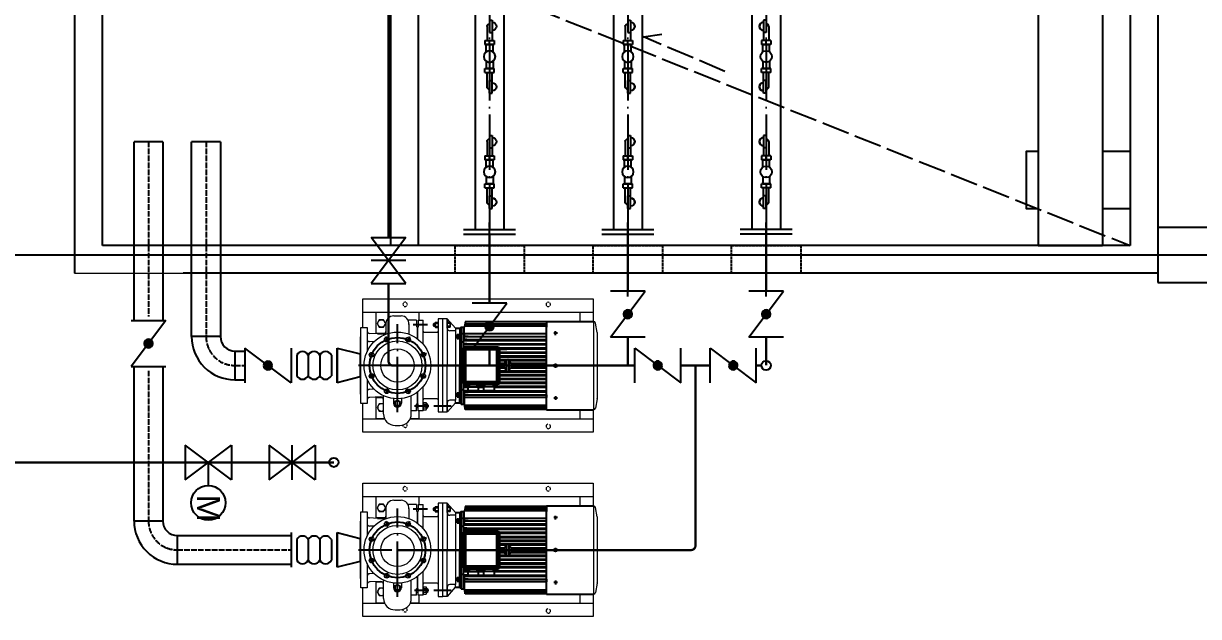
# Model space of a CAD drawing. Header units: inches. Extents: x -26985 to 86262, y -10753 to 149570.
# Drawn here: x -8491 to -3392, y 79418 to 81990 of the extents above; entities that cross this region are included whole.
import ezdxf

# ---------------------------------------------------------------- set-up
doc = ezdxf.new("R2010")
doc.units = ezdxf.units.IN
doc.header["$MEASUREMENT"] = 0
doc.linetypes.add('ACAD_ISO02W100', pattern=[15, 12, -3])
doc.linetypes.add('ACAD_ISO04W100', pattern=[30, 24, -3, 0, -3])
for name, color, linetype in [('JY', 7, 'Continuous'), ('JYKC', 4, 'Continuous'), ('JYKC-YM', 4, 'Continuous')]:
    doc.layers.add(name, color=color, linetype=linetype)
doc.styles.get("Standard").update_dxf_attribs({"font": 'arial.ttf'})

# ---------------------------------------------------------------- blocks, each defined once
blk = doc.blocks.new('JYSP-3620-P')
at = {"layer": 'JYKC', "color": 132, "linetype": 'Continuous', "lineweight": -3}
for p, q in [((3500, 175), (3500, -50)), ((3520, 175), (3520, -50)), ((0, 125), (3500, 125)), ((0, 125), (0, 0)), ((0, 0), (3500, 0))]:
    blk.add_line(p, q, dxfattribs=at)
at = {"layer": 'JYKC', "color": 50, "linetype": 'ACAD_ISO04W100', "lineweight": -3, "ltscale": 10}
blk.add_line((0, 62.5), (3500, 62.5), dxfattribs=at)
at = {"layer": 'JYKC', "color": 136, "linetype": 'Continuous', "lineweight": -3}
for p, q in [((91.7, 62.5), (146.1, 62.5)), ((91.7, 62.5), (91.7, 50.7)), ((146.1, 62.5), (146.1, 50.7)), ((230, 77.5), (198.2, 77.5)), ((198.2, 47.5), (198.2, 77.5)), ((270, 77.5), (301.8, 77.5)), ((301.8, 47.5), (301.8, 77.5)), ((408.3, 62.5), (353.9, 62.5)), ((353.9, 62.5), (353.9, 50.7)), ((408.3, 62.5), (408.3, 50.7)), ((591.7, 62.5), (646.1, 62.5)), ((591.7, 62.5), (591.7, 50.7)), ((646.1, 62.5), (646.1, 50.7)), ((730, 77.5), (698.2, 77.5)), ((698.2, 47.5), (698.2, 77.5)), ((770, 77.5), (801.8, 77.5)), ((801.8, 47.5), (801.8, 77.5)), ((908.3, 62.5), (853.9, 62.5)), ((853.9, 62.5), (853.9, 50.7)), ((908.3, 62.5), (908.3, 50.7)), ((1091.7, 62.5), (1146.1, 62.5)), ((1091.7, 62.5), (1091.7, 50.7)), ((1146.1, 62.5), (1146.1, 50.7)), ((1230, 77.5), (1198.2, 77.5)), ((1198.2, 47.5), (1198.2, 77.5)), ((1270, 77.5), (1301.8, 77.5)), ((1301.8, 47.5), (1301.8, 77.5)), ((1408.3, 62.5), (1353.9, 62.5)), ((1353.9, 62.5), (1353.9, 50.7)), ((1408.3, 62.5), (1408.3, 50.7)), ((1591.7, 62.5), (1646.1, 62.5)), ((1591.7, 62.5), (1591.7, 50.7)), ((1646.1, 62.5), (1646.1, 50.7)), ((1730, 77.5), (1698.2, 77.5)), ((1698.2, 47.5), (1698.2, 77.5)), ((1770, 77.5), (1801.8, 77.5)), ((1801.8, 47.5), (1801.8, 77.5)), ((1908.3, 62.5), (1853.9, 62.5)), ((1853.9, 62.5), (1853.9, 50.7)), ((1908.3, 62.5), (1908.3, 50.7)), ((2091.7, 62.5), (2146.1, 62.5)), ((2091.7, 62.5), (2091.7, 50.7)), ((2146.1, 62.5), (2146.1, 50.7)), ((2230, 77.5), (2198.2, 77.5)), ((2198.2, 47.5), (2198.2, 77.5)), ((2270, 77.5), (2301.8, 77.5)), ((2301.8, 47.5), (2301.8, 77.5)), ((2408.3, 62.5), (2353.9, 62.5)), ((2353.9, 62.5), (2353.9, 50.7)), ((2408.3, 62.5), (2408.3, 50.7)), ((2591.7, 62.5), (2646.1, 62.5)), ((2591.7, 62.5), (2591.7, 50.7)), ((2646.1, 62.5), (2646.1, 50.7)), ((2730, 77.5), (2698.2, 77.5)), ((2698.2, 47.5), (2698.2, 77.5)), ((2770, 77.5), (2801.8, 77.5)), ((2801.8, 47.5), (2801.8, 77.5)), ((2908.3, 62.5), (2853.9, 62.5)), ((2853.9, 62.5), (2853.9, 50.7)), ((2908.3, 62.5), (2908.3, 50.7)), ((3091.7, 62.5), (3146.1, 62.5)), ((3091.7, 62.5), (3091.7, 50.7)), ((3146.1, 62.5), (3146.1, 50.7)), ((3230, 77.5), (3198.2, 77.5)), ((3198.2, 47.5), (3198.2, 77.5)), ((3270, 77.5), (3301.8, 77.5)), ((3301.8, 47.5), (3301.8, 77.5)), ((3408.3, 62.5), (3353.9, 62.5)), ((3353.9, 62.5), (3353.9, 50.7)), ((3408.3, 62.5), (3408.3, 50.7)), ((91.7, 50.7), (146.1, 50.7)), ((230, 47.5), (198.2, 47.5)), ((270, 47.5), (301.8, 47.5)), ((408.3, 50.7), (353.9, 50.7)), ((591.7, 50.7), (646.1, 50.7)), ((730, 47.5), (698.2, 47.5)), ((770, 47.5), (801.8, 47.5)), ((908.3, 50.7), (853.9, 50.7)), ((1091.7, 50.7), (1146.1, 50.7)), ((1230, 47.5), (1198.2, 47.5)), ((1270, 47.5), (1301.8, 47.5)), ((1408.3, 50.7), (1353.9, 50.7)), ((1591.7, 50.7), (1646.1, 50.7)), ((1730, 47.5), (1698.2, 47.5)), ((1770, 47.5), (1801.8, 47.5)), ((1908.3, 50.7), (1853.9, 50.7)), ((2091.7, 50.7), (2146.1, 50.7)), ((2230, 47.5), (2198.2, 47.5)), ((2270, 47.5), (2301.8, 47.5)), ((2408.3, 50.7), (2353.9, 50.7)), ((2591.7, 50.7), (2646.1, 50.7)), ((2730, 47.5), (2698.2, 47.5)), ((2770, 47.5), (2801.8, 47.5)), ((2908.3, 50.7), (2853.9, 50.7)), ((3091.7, 50.7), (3146.1, 50.7)), ((3230, 47.5), (3198.2, 47.5)), ((3270, 47.5), (3301.8, 47.5)), ((3408.3, 50.7), (3353.9, 50.7))]:
    blk.add_line(p, q, dxfattribs=at)
at = {"layer": 'JYKC', "color": 136, "linetype": 'Continuous', "ltscale": 2}
for p, q in [((118.9, 73.6), (180.6, 73.7)), ((146.1, 51.2), (180.6, 51.2)), ((180.6, 82.9), (180.6, 42.4)), ((180.6, 82.9), (198.2, 82.9)), ((198.2, 62.7), (180.6, 62.6)), ((198.2, 82.9), (198.2, 42.4)), ((301.8, 82.9), (301.8, 42.4)), ((319.4, 82.9), (301.8, 82.9)), ((301.8, 62.7), (319.4, 62.6)), ((319.4, 82.9), (319.4, 42.4)), ((381.1, 73.6), (319.4, 73.7)), ((353.9, 51.2), (319.4, 51.2)), ((618.9, 73.6), (680.6, 73.7)), ((646.1, 51.2), (680.6, 51.2)), ((680.6, 82.9), (680.6, 42.4)), ((680.6, 82.9), (698.2, 82.9)), ((698.2, 62.7), (680.6, 62.6)), ((698.2, 82.9), (698.2, 42.4)), ((801.8, 82.9), (801.8, 42.4)), ((819.4, 82.9), (801.8, 82.9)), ((801.8, 62.7), (819.4, 62.6)), ((819.4, 82.9), (819.4, 42.4)), ((881.1, 73.6), (819.4, 73.7)), ((853.9, 51.2), (819.4, 51.2)), ((1118.9, 73.6), (1180.6, 73.7)), ((1146.1, 51.2), (1180.6, 51.2)), ((1180.6, 82.9), (1180.6, 42.4)), ((1180.6, 82.9), (1198.2, 82.9)), ((1198.2, 62.7), (1180.6, 62.6)), ((1198.2, 82.9), (1198.2, 42.4)), ((1301.8, 82.9), (1301.8, 42.4)), ((1319.4, 82.9), (1301.8, 82.9)), ((1301.8, 62.7), (1319.4, 62.6)), ((1319.4, 82.9), (1319.4, 42.4)), ((1381.1, 73.6), (1319.4, 73.7)), ((1353.9, 51.2), (1319.4, 51.2)), ((1618.9, 73.6), (1680.6, 73.7)), ((1646.1, 51.2), (1680.6, 51.2)), ((1680.6, 82.9), (1680.6, 42.4)), ((1680.6, 82.9), (1698.2, 82.9)), ((1698.2, 62.7), (1680.6, 62.6)), ((1698.2, 82.9), (1698.2, 42.4)), ((1801.8, 82.9), (1801.8, 42.4)), ((1819.4, 82.9), (1801.8, 82.9)), ((1801.8, 62.7), (1819.4, 62.6)), ((1819.4, 82.9), (1819.4, 42.4)), ((1881.1, 73.6), (1819.4, 73.7)), ((1853.9, 51.2), (1819.4, 51.2)), ((2118.9, 73.6), (2180.6, 73.7)), ((2146.1, 51.2), (2180.6, 51.2)), ((2180.6, 82.9), (2180.6, 42.4)), ((2180.6, 82.9), (2198.2, 82.9)), ((2198.2, 62.7), (2180.6, 62.6)), ((2198.2, 82.9), (2198.2, 42.4)), ((2301.8, 82.9), (2301.8, 42.4)), ((2319.4, 82.9), (2301.8, 82.9)), ((2301.8, 62.7), (2319.4, 62.6)), ((2319.4, 82.9), (2319.4, 42.4)), ((2381.1, 73.6), (2319.4, 73.7)), ((2353.9, 51.2), (2319.4, 51.2)), ((2618.9, 73.6), (2680.6, 73.7)), ((2646.1, 51.2), (2680.6, 51.2)), ((2680.6, 82.9), (2680.6, 42.4)), ((2680.6, 82.9), (2698.2, 82.9)), ((2698.2, 62.7), (2680.6, 62.6)), ((2698.2, 82.9), (2698.2, 42.4)), ((2801.8, 82.9), (2801.8, 42.4)), ((2819.4, 82.9), (2801.8, 82.9)), ((2801.8, 62.7), (2819.4, 62.6)), ((2819.4, 82.9), (2819.4, 42.4)), ((2881.1, 73.6), (2819.4, 73.7)), ((2853.9, 51.2), (2819.4, 51.2)), ((3118.9, 73.6), (3180.6, 73.7)), ((3146.1, 51.2), (3180.6, 51.2)), ((3180.6, 82.9), (3180.6, 42.4)), ((3180.6, 82.9), (3198.2, 82.9)), ((3198.2, 62.7), (3180.6, 62.6)), ((3198.2, 82.9), (3198.2, 42.4)), ((3301.8, 82.9), (3301.8, 42.4)), ((3319.4, 82.9), (3301.8, 82.9)), ((3301.8, 62.7), (3319.4, 62.6)), ((3319.4, 82.9), (3319.4, 42.4)), ((3381.1, 73.6), (3319.4, 73.7)), ((3353.9, 51.2), (3319.4, 51.2)), ((180.6, 42.4), (198.2, 42.4)), ((319.4, 42.4), (301.8, 42.4)), ((680.6, 42.4), (698.2, 42.4)), ((819.4, 42.4), (801.8, 42.4)), ((1180.6, 42.4), (1198.2, 42.4)), ((1319.4, 42.4), (1301.8, 42.4)), ((1680.6, 42.4), (1698.2, 42.4)), ((1819.4, 42.4), (1801.8, 42.4)), ((2180.6, 42.4), (2198.2, 42.4)), ((2319.4, 42.4), (2301.8, 42.4)), ((2680.6, 42.4), (2698.2, 42.4)), ((2819.4, 42.4), (2801.8, 42.4)), ((3180.6, 42.4), (3198.2, 42.4)), ((3319.4, 42.4), (3301.8, 42.4))]:
    blk.add_line(p, q, dxfattribs=at)
at = {"layer": 'JYKC', "color": 136, "linetype": 'Continuous', "lineweight": -3}
for centre in [(250, 62.5), (750, 62.5), (1250, 62.5), (1750, 62.5), (2250, 62.5), (2750, 62.5), (3250, 62.5)]:
    blk.add_circle(centre, 25, dxfattribs=at)
at = {"layer": 'JYKC', "color": 136, "linetype": 'Continuous', "ltscale": 2}
for centre, start, end in [((118.9, 62.5), 90, 180), ((381.1, 62.5), 0, 90), ((618.9, 62.5), 90, 180), ((881.1, 62.5), 0, 90), ((1118.9, 62.5), 90, 180), ((1381.1, 62.5), 0, 90), ((1618.9, 62.5), 90, 180), ((1881.1, 62.5), 0, 90), ((2118.9, 62.5), 90, 180), ((2381.1, 62.5), 0, 90), ((2618.9, 62.5), 90, 180), ((2881.1, 62.5), 0, 90), ((3118.9, 62.5), 90, 180), ((3381.1, 62.5), 0, 90)]:
    blk.add_arc(centre, 11.1, start, end, dxfattribs=at)
at = {"layer": 'JYKC', "color": 136, "linetype": 'Continuous', "lineweight": -3}
for centre, radius, start, end in [((118.9, 50.7), 17.8, 180.9657, 359.0343), ((118.9, 50.7), 17.5, 180, 0), ((381.1, 50.7), 17.8, 180.9657, 359.0343), ((381.1, 50.7), 17.5, 180, 0), ((618.9, 50.7), 17.8, 180.9657, 359.0343), ((618.9, 50.7), 17.5, 180, 0), ((881.1, 50.7), 17.8, 180.9657, 359.0343), ((881.1, 50.7), 17.5, 180, 0), ((1118.9, 50.7), 17.8, 180.9657, 359.0343), ((1118.9, 50.7), 17.5, 180, 0), ((1381.1, 50.7), 17.8, 180.9657, 359.0343), ((1381.1, 50.7), 17.5, 180, 0), ((1618.9, 50.7), 17.8, 180.9657, 359.0343), ((1618.9, 50.7), 17.5, 180, 0), ((1881.1, 50.7), 17.8, 180.9657, 359.0343), ((1881.1, 50.7), 17.5, 180, 0), ((2118.9, 50.7), 17.8, 180.9657, 359.0343), ((2118.9, 50.7), 17.5, 180, 0), ((2381.1, 50.7), 17.8, 180.9657, 359.0343), ((2381.1, 50.7), 17.5, 180, 0), ((2618.9, 50.7), 17.8, 180.9657, 359.0343), ((2618.9, 50.7), 17.5, 180, 0), ((2881.1, 50.7), 17.8, 180.9657, 359.0343), ((2881.1, 50.7), 17.5, 180, 0), ((3118.9, 50.7), 17.8, 180.9657, 359.0343), ((3118.9, 50.7), 17.5, 180, 0), ((3381.1, 50.7), 17.8, 180.9657, 359.0343), ((3381.1, 50.7), 17.5, 180, 0)]:
    blk.add_arc(centre, radius, start, end, dxfattribs=at)
blk = doc.blocks.new('大小头')
at = {"layer": 'JY', "color": 10, "linetype": 'Continuous', "lineweight": -3}
for p, q in [((100, 75), (0, 50)), ((100, -75), (100, 75)), ((0, 50), (0, -50)), ((0, -50), (100, -75))]:
    blk.add_line(p, q, dxfattribs=at)
blk = doc.blocks.new('软接头')
at = {"layer": 'JY', "color": 10, "linetype": 'Continuous', "lineweight": -3}
for p, q in [((-125, 75), (-125, -75)), ((75, 75), (75, -75)), ((-100, 45), (-100, -45)), ((-50, 45), (-50, -45)), ((0, 45), (0, -45)), ((50, 45), (50, -45))]:
    blk.add_line(p, q, dxfattribs=at)
for centre, start, end in [((-75, 31.6), 28.1642, 151.8358), ((-25, 31.6), 28.1642, 151.8358), ((25, 31.6), 28.1642, 151.8358), ((-75, -31.6), 208.1642, 331.8358), ((-25, -31.6), 208.1642, 331.8358), ((25, -31.6), 208.1642, 331.8358)]:
    blk.add_arc(centre, 28.4, start, end, dxfattribs=at)
blk = doc.blocks.new('蝶阀')
at = {"layer": 'JY', "linetype": 'Continuous', "lineweight": -3}
h = blk.add_hatch(color=10, dxfattribs=at)
h.paths.add_polyline_path([(-14.9, 11.2), (14.9, -11.2, 0.162278), (18.7, 0, 0.720759)])
h.paths.add_polyline_path([(14.9, -11.2), (-14.9, 11.2, 0.162278), (-18.7, 0, 0.720759)])
at = {"layer": 'JY', "color": 10, "linetype": 'Continuous', "lineweight": -3}
for p, q in [((100, -75), (-100, 75)), ((-100, 75), (-100, -75)), ((100, 75), (100, -75))]:
    blk.add_line(p, q, dxfattribs=at)
for start, end in [(0, 180), (180, 360)]:
    blk.add_arc((0, 0), 18.7, start, end, dxfattribs=at)
blk = doc.blocks.new('水泵P')
at = {"layer": 'JYKC', "linetype": 'Continuous'}
h = blk.add_hatch(dxfattribs=at)
h.set_pattern_fill('U', color=136, scale=1.287738, angle=135, style=0, pattern_type=0)
h.set_pattern_definition([(135, (-580.4002, 126.8244), (-0.91057, -0.91057), [])])
h.paths.add_polyline_path([(-580.4, 132.4), (-580.4, 137.1), (-582.5, 137.1), (-582.5, 132.4)])
h.paths.add_polyline_path([(-582.5, 121.2), (-582.5, 116.5), (-580.4, 116.5), (-580.4, 121.2)])
h = blk.add_hatch(dxfattribs=at)
h.set_pattern_fill('U', color=136, scale=1.15563, angle=45, style=0, pattern_type=0)
h.set_pattern_definition([(225, (-580.4002, -126.8244), (-0.91057, 0.91057), [])])
h.paths.add_polyline_path([(-580.4, -132.4), (-580.4, -137.1), (-582.5, -137.1), (-582.5, -132.4)])
h.paths.add_polyline_path([(-582.5, -121.2), (-582.5, -116.5), (-580.4, -116.5), (-580.4, -121.2)])
at = {"layer": 'JYKC', "color": 4, "linetype": 'Continuous', "lineweight": 15}
for p, q in [((-1000.8, 165.6), (-1000.8, 289.8)), ((-1000.8, 289.8), (-1.2, 289.8)), ((-1.2, 289.8), (-1.2, 191.4)), ((-1008.9, -163.8), (-1008.9, 165.6)), ((-1008.9, 165.6), (-982.4, 165.6)), ((-1012.4, 123.4), (-1008.9, 126.9)), ((-1012.4, 123.4), (-1012.4, -121.6)), ((-1012.4, -121.6), (-1008.9, -125.1)), ((-982.4, -163.8), (-1008.9, -163.8)), ((-1000.8, -288), (-1000.8, -163.8)), ((-1.2, -191.4), (-1.2, -288)), ((-1.2, -288), (-1000.8, -288))]:
    blk.add_line(p, q, dxfattribs=at)
at = {"layer": 'JYKC', "color": 136, "linetype": 'Continuous', "lineweight": 15}
for p, q in [((-1000.8, 232), (-1.2, 232)), ((-943.1, 139.6), (-943.1, 232)), ((-943.1, 232), (-758.2, 232)), ((-866.7, 215.8), (-833.7, 215.8)), ((-758.2, 232), (-758.2, 197.4)), ((-59, 232), (-59, 191.4)), ((-982.4, 165.6), (-982.4, 60.1)), ((-929.2, 198.9), (-938.4, 182.9)), ((-938.4, 182.9), (-929.2, 166.9)), ((-910.7, 198.9), (-929.2, 198.9)), ((-929.2, 166.9), (-910.7, 166.9)), ((-901.5, 182.9), (-910.7, 198.9)), ((-910.7, 166.9), (-901.5, 182.9)), ((-900.4, 181.9), (-900.4, 136.4)), ((-773.2, 197.4), (-804.9, 197.4)), ((-800.6, 181), (-800.7, 136.7)), ((-767.5, 197.4), (-773.2, 197.4)), ((-767.5, 197.3), (-767.5, 169.1)), ((-763.9, 165.4), (-767.5, 169.1)), ((-760.6, 169.1), (-764, 165.6)), ((-763.9, 116.5), (-763.9, 165.7)), ((-763.9, 165.7), (-763.9, 116.5)), ((-760.6, 197.4), (-739.6, 197.4)), ((-760.6, 197.3), (-760.6, 169.1)), ((-739.6, 93.3), (-739.6, 197.3)), ((-695.2, 180.4), (-695.2, 173.3)), ((-695.2, 173.3), (-693.1, 171.1)), ((-695.1, 180.4), (-693.1, 182.6)), ((-693.1, 182.6), (-693.1, 171.1)), ((-687.4, 182.6), (-693.1, 182.6)), ((-693.1, 171.1), (-687.4, 171.1)), ((-687.4, 185.6), (-687.4, 168.4)), ((-685.5, 182.6), (-685.6, 182.6)), ((-685.5, 188.5), (-674, 188.5)), ((-685.5, 182.7), (-674, 182.7)), ((-685.5, 171.1), (-674, 171.1)), ((-685.5, 165.3), (-674, 165.3)), ((-652.9, 203.2), (-673.9, 203.2)), ((-673.9, 203.2), (-673.9, -201.1)), ((-652.9, -201.1), (-652.9, 203.2)), ((-634.6, 203.1), (-652.5, 203.1)), ((-634.6, 162.7), (-634.6, 203.1)), ((-634.6, 203.1), (-598.7, 162.7)), ((-634.6, 203.1), (-634.6, 0.9)), ((-623, 188.8), (-634.5, 188.8)), ((-623, 183), (-634.5, 183)), ((-623, 171.4), (-634.5, 171.4)), ((-623, 165.6), (-634.5, 165.6)), ((-621.1, 185.9), (-621.1, 168.7)), ((-598.7, 162.7), (-598.7, 151.1)), ((0, 191.4), (0, -191.4)), ((8.5, 183.9), (8.5, 184.3)), ((15.6, 143.7), (8.5, 184.3)), ((-937.5, 137.4), (-971.4, 139.4)), ((-952.7, 103.1), (-971.4, 104.2)), ((-943.1, 139.6), (-943.1, 137.8)), ((-904.4, 139.6), (-943.1, 139.6)), ((-937.3, 137.5), (-912.4, 136.3)), ((-850.6, 150.9), (-850.6, 145.3)), ((-735.5, 145.4), (-678, 145.4)), ((-598.7, 151.1), (-623, 151.1)), ((-598.7, 151.1), (-598.7, -149.8)), ((-167.4, 142.3), (-164.5, 144)), ((-167.4, 138.9), (-167.4, 142.3)), ((-164.5, 137.3), (-167.4, 138.9)), ((-164.5, 144), (-161.6, 142.3)), ((-161.6, 138.9), (-164.5, 137.3)), ((-161.6, 142.3), (-161.6, 138.9)), ((15.6, 143.7), (15.6, -143.7)), ((-634.8, -201.1), (-634.8, 0.4)), ((-953.9, -50.4), (-971.6, -40.6)), ((-982.4, -58.4), (-982.4, -163.8)), ((-739.6, -195.5), (-739.6, -91.5)), ((-952, -102), (-971.9, -102.8)), ((-923, -136), (-971.9, -138)), ((-943.1, -136.8), (-943.1, -137.8)), ((-943.1, -230.2), (-943.1, -137.8)), ((-943.1, -137.8), (-917.1, -137.8)), ((-911.2, -209.7), (-911.2, -130.4)), ((-867.9, -142.5), (-867.9, -163.2)), ((-833.3, -142.5), (-833.3, -163.2)), ((-790.7, -209.1), (-790.7, -130.5)), ((-763.9, -114.7), (-763.9, -164.1)), ((-763.9, -164.1), (-763.9, -114.7)), ((-739.5, -143.6), (-739.5, -143.6)), ((-678, -143.6), (-735.4, -143.6)), ((-598.9, -149.8), (-623.3, -149.8)), ((-598.9, -161.4), (-598.9, -149.8)), ((-164.5, -137.3), (-167.4, -138.9)), ((-167.4, -138.9), (-167.4, -142.3)), ((-167.4, -142.3), (-164.5, -144)), ((-161.6, -138.9), (-164.5, -137.3)), ((-164.5, -144), (-161.6, -142.3)), ((-161.6, -142.3), (-161.6, -138.9)), ((15.6, -143.7), (8.5, -184.3)), ((-929.2, -165.1), (-938.4, -181.1)), ((-938.4, -181.1), (-929.2, -197.1)), ((-911.2, -165.1), (-929.2, -165.1)), ((-929.2, -197.1), (-911.2, -197.1)), ((-859.7, -153.4), (-842, -153.4)), ((-859.7, -172.4), (-859.7, -153.4)), ((-842, -172.4), (-859.7, -172.4)), ((-850.6, -166.1), (-850.6, -160.3)), ((-842, -153.4), (-842, -172.4)), ((-767.3, -195.6), (-790.7, -195.5)), ((-763.9, -163.8), (-767.3, -167.5)), ((-767.3, -195.4), (-767.3, -167.5)), ((-767.3, -167.6), (-760.6, -167.6)), ((-767.3, -182.3), (-760.6, -182.3)), ((-760.6, -167.7), (-763.9, -164.1)), ((-760.6, -195.5), (-760.6, -167.7)), ((-760.6, -195.5), (-760.6, -167.7)), ((-739.6, -195.6), (-760.6, -195.6)), ((-758.2, -195.6), (-758.2, -230.2)), ((-738.3, -159.4), (-726.3, -159.4)), ((-738.3, -167.3), (-726.3, -167.3)), ((-738.3, -183.2), (-726.3, -183.2)), ((-738.3, -191.1), (-726.3, -191.1)), ((-725.1, -163.4), (-725.1, -187.1)), ((-721.7, -166), (-725.1, -166)), ((-725.1, -166), (-725.1, -184.5)), ((-725.1, -184.5), (-721.7, -184.5)), ((-721.7, -166), (-720.5, -167.2)), ((-721.7, -184.5), (-721.7, -166)), ((-720.5, -183.3), (-721.7, -184.5)), ((-720.5, -167.2), (-720.5, -183.3)), ((-673.9, -201.1), (-652.9, -201.1)), ((-634.1, -201.2), (-652.5, -201.2)), ((-634.8, -161.4), (-634.8, -201.1)), ((-634, -200.9), (-598.9, -161.4)), ((-59, -191.4), (-59, -230.2)), ((8.5, -183.9), (8.5, -184.3)), ((-1000.8, -230.2), (-906.7, -230.2)), ((-906.7, -230.2), (-943.1, -230.2)), ((-758.2, -230.2), (-795.1, -230.2)), ((-795.1, -230.2), (-1.2, -230.2)), ((-860.7, -259.1), (-840.3, -259))]:
    blk.add_line(p, q, dxfattribs=at)
at = {"layer": 'JYKC', "color": 50, "linetype": 'ACAD_ISO04W100', "ltscale": 10}
for p, q in [((-850.6, -202.5), (-850.6, 180.5)), ((25.8, 0), (-1020.1, 0))]:
    blk.add_line(p, q, dxfattribs=at)
at = {"layer": 'JYKC', "color": 136, "linetype": 'Continuous', "ltscale": 3}
for p, q in [((-720.6, 176.9), (-782.3, 176.9)), ((-902.4, 126), (-893.8, 105.2)), ((-798.9, 125.8), (-807.9, 104.1)), ((-156.4, 140.6), (-172.6, 140.6)), ((-164.5, 132.3), (-164.5, 149)), ((-972.9, 51.6), (-952.5, 43.1)), ((-724.6, 53.1), (-748.3, 43.3)), ((-952.8, -41.4), (-972.7, -49.7)), ((-748.5, -41.4), (-727.6, -50)), ((-893.1, -101.6), (-900.8, -120.2)), ((-807.5, -103.1), (-799.6, -122.2)), ((-156.4, -140.6), (-172.6, -140.6)), ((-164.5, -132.3), (-164.5, -149)), ((-714.5, -175.3), (-776.1, -175.3)), ((-617.7, -175.3), (-693.2, -175.3))]:
    blk.add_line(p, q, dxfattribs=at)
at = {"layer": 'JYKC', "color": 136, "linetype": 'Continuous'}
for p, q in [((-598.7, 162.7), (-578.6, 162.7)), ((-579.9, 162.7), (-579.9, 0)), ((-573.9, 167.4), (-578.6, 162.7)), ((-573.9, -167.4), (-574, 167.2)), ((-573.9, 167.4), (-565.3, 167.4)), ((-565.3, 167.4), (-562.7, 167.4)), ((-565.3, 167.4), (-565.3, -167.4)), ((-565.3, 162.3), (-561.9, 162.3)), ((-561.7, 137.7), (-561.7, 167.5)), ((-556.6, 189.7), (-558.5, 171.3)), ((-203.1, 189.7), (-556.6, 189.7)), ((-203.1, 191.4), (-203.1, 167.4)), ((-203.1, 191.4), (0, 191.4)), ((-203.1, -191.4), (-203.1, 167.4)), ((-591.6, 135.3), (-591.6, 126.8)), ((-591.6, 135.3), (-585.2, 135.3)), ((-585.2, 131.1), (-591.6, 131.1)), ((-591.6, 118.3), (-591.6, 126.8)), ((-585.2, 122.6), (-591.6, 122.6)), ((-591.6, 118.3), (-585.2, 118.3)), ((-587, 126.8), (-580.7, 126.8)), ((-585.2, 135.3), (-585.2, 126.8)), ((-585.2, 134.7), (-582.5, 134.7)), ((-585.2, 126.8), (-585.2, 134.7)), ((-580.3, 131.7), (-585.2, 131.7)), ((-585.2, 126.8), (-582.5, 128.4)), ((-585.2, 126.8), (-585.2, 118.9)), ((-582.5, 126.8), (-585.2, 125.3)), ((-585.2, 118.3), (-585.2, 126.8)), ((-580.4, 121.9), (-585.2, 121.9)), ((-585.2, 118.9), (-582.5, 118.9)), ((-584.3, 126.8), (-578.8, 126.8)), ((-582.5, 137.1), (-580.4, 137.1)), ((-582.5, 126.8), (-582.5, 137.1)), ((-582.5, 134.7), (-582.5, 126.8)), ((-582.5, 132.4), (-580.4, 132.4)), ((-582.5, 126.8), (-582.5, 116.5)), ((-582.5, 118.9), (-582.5, 126.8)), ((-582.5, 121.2), (-580.4, 121.2)), ((-582.5, 116.5), (-580.4, 116.5)), ((-580.4, 137.7), (-580.4, 94.1)), ((-543, 137.7), (-580.4, 137.7)), ((-580.4, 137.1), (-580.4, 126.8)), ((-580.4, 116.5), (-580.4, 126.8)), ((-574, 103.9), (-580.4, 94.1)), ((-574, 103.9), (-565.3, 103.9)), ((-562.7, 124.2), (-565.3, 124.2)), ((-562.7, 124.2), (-562.7, 137.7)), ((-543, 126.8), (-562.7, 126.8)), ((-561, 107.7), (-561, 137.1)), ((-549, 112.8), (-561, 114.6)), ((-549, 109.4), (-561, 107.7)), ((-549, 109.4), (-549, 112.8)), ((-210, 112.8), (-204.9, 113.7)), ((-210, 109.4), (-210, 112.8)), ((-210, 109.4), (-204.9, 108.6)), ((-204.9, 113.7), (-203.1, 113.7)), ((-204.9, 108.6), (-204.9, 113.7)), ((-204.9, 108.6), (-203.1, 108.6)), ((-568.3, 73), (-568.3, -73)), ((-562.1, 70.7), (-562.1, -70.7)), ((-561, 89.8), (-561, 96.7)), ((-549, 95), (-561, 96.7)), ((-549, 91.5), (-561, 89.8)), ((-414.6, 80.7), (-560.6, 80.7)), ((-416.9, 74.5), (-558.2, 74.5)), ((-555.9, 66), (-555.9, -66)), ((-421.5, 68.4), (-553.6, 68.4)), ((-549, 91.5), (-549, 95)), ((-419.2, -66), (-419.2, 66)), ((-413, -70.7), (-413, 70.7)), ((-406.9, -73), (-406.9, 73)), ((-210, 95), (-204.9, 95.8)), ((-210, 91.5), (-210, 95)), ((-210, 91.5), (-204.9, 90.7)), ((-210, 76.9), (-204.9, 77.8)), ((-210, 73.5), (-210, 76.9)), ((-210, 73.5), (-204.9, 72.6)), ((-210, 58.8), (-204.9, 59.7)), ((-210, 55.4), (-210, 58.8)), ((-210, 55.4), (-204.9, 54.5)), ((-204.9, 90.7), (-204.9, 95.8)), ((-204.9, 95.8), (-203.1, 95.8)), ((-204.9, 90.7), (-203.1, 90.7)), ((-204.9, 72.6), (-204.9, 77.8)), ((-204.9, 77.8), (-203.1, 77.8)), ((-204.9, 72.6), (-203.1, 72.6)), ((-204.9, 54.5), (-204.9, 59.7)), ((-204.9, 59.7), (-203.1, 59.7)), ((-204.9, 54.5), (-203.1, 54.5)), ((-579.9, -94.9), (-579.9, 0)), ((-377.8, 20.6), (-377.8, -20.6)), ((-365.8, -20.6), (-365.8, 20.6)), ((-365.8, 20.6), (-365.8, 20.6)), ((-210, 42.5), (-204.9, 43.4)), ((-210, 39.1), (-210, 42.5)), ((-210, 39.1), (-204.9, 38.2)), ((-210, 26.2), (-204.9, 27)), ((-210, 22.8), (-210, 26.2)), ((-210, 22.8), (-204.9, 21.9)), ((-210, 9.9), (-204.9, 10.7)), ((-210, 6.4), (-210, 9.9)), ((-210, 6.4), (-204.9, 5.6)), ((-204.9, 38.2), (-204.9, 43.4)), ((-204.9, 43.4), (-203.1, 43.4)), ((-204.9, 38.2), (-203.1, 38.2)), ((-204.9, 21.9), (-204.9, 27)), ((-204.9, 27), (-203.1, 27)), ((-204.9, 21.9), (-203.1, 21.9)), ((-204.9, 5.6), (-204.9, 10.7)), ((-204.9, 10.7), (-203.1, 10.7)), ((-204.9, 5.6), (-203.1, 5.6)), ((-159.5, 0.4), (-169.5, 0.4)), ((-169.5, 0.4), (-169.5, -0.4)), ((-159.5, -0.4), (-159.5, 0.4)), ((-377.8, -20.6), (-377.8, -20.6)), ((-210, -6.4), (-204.9, -5.6)), ((-210, -6.4), (-210, -9.9)), ((-210, -9.9), (-204.9, -10.7)), ((-210, -22.8), (-204.9, -21.9)), ((-210, -22.8), (-210, -26.2)), ((-210, -26.2), (-204.9, -27)), ((-210, -39.1), (-204.9, -38.2)), ((-210, -39.1), (-210, -42.5)), ((-210, -42.5), (-204.9, -43.4)), ((-204.9, -5.6), (-203.1, -5.6)), ((-204.9, -5.6), (-204.9, -10.7)), ((-204.9, -10.7), (-203.1, -10.7)), ((-204.9, -21.9), (-203.1, -21.9)), ((-204.9, -21.9), (-204.9, -27)), ((-204.9, -27), (-203.1, -27)), ((-204.9, -38.2), (-203.1, -38.2)), ((-204.9, -38.2), (-204.9, -43.4)), ((-204.9, -43.4), (-203.1, -43.4)), ((-169.5, -0.4), (-159.5, -0.4)), ((-574, -103.9), (-580.4, -94.1)), ((-580.4, -137.7), (-580.4, -94.1)), ((-549, -89.7), (-561, -88)), ((-561, -88), (-561, -94.9)), ((-549, -93.1), (-561, -94.9)), ((-560.6, -80.7), (-414.6, -80.7)), ((-558.2, -74.5), (-416.9, -74.5)), ((-553.6, -68.4), (-421.5, -68.4)), ((-549, -89.7), (-549, -93.1)), ((-498.3, -92.3), (-545.5, -92.3)), ((-545.5, -92.3), (-545.5, -108.5)), ((-504.4, -80.7), (-539.4, -80.7)), ((-539.4, -80.7), (-539.4, -92.3)), ((-539.4, -92.3), (-504.4, -92.3)), ((-504.4, -92.3), (-504.4, -80.7)), ((-498.3, -108.5), (-498.3, -92.3)), ((-429.6, -92.3), (-476.8, -92.3)), ((-476.8, -92.3), (-476.8, -108.5)), ((-470.8, -92.3), (-470.8, -80.7)), ((-470.8, -80.7), (-435.7, -80.7)), ((-435.7, -92.3), (-470.8, -92.3)), ((-435.7, -80.7), (-435.7, -92.3)), ((-429.6, -108.5), (-429.6, -92.3)), ((-210, -55.4), (-204.9, -54.5)), ((-210, -55.4), (-210, -58.8)), ((-210, -58.8), (-204.9, -59.7)), ((-210, -71.7), (-204.9, -70.8)), ((-210, -71.7), (-210, -75.1)), ((-210, -75.1), (-204.9, -76)), ((-210, -89.7), (-204.9, -88.9)), ((-210, -89.7), (-210, -93.1)), ((-210, -93.1), (-204.9, -94)), ((-204.9, -54.5), (-203.1, -54.5)), ((-204.9, -54.5), (-204.9, -59.7)), ((-204.9, -59.7), (-203.1, -59.7)), ((-204.9, -70.8), (-203.1, -70.8)), ((-204.9, -70.8), (-204.9, -76)), ((-204.9, -76), (-203.1, -76)), ((-204.9, -88.9), (-203.1, -88.9)), ((-204.9, -88.9), (-204.9, -94)), ((-204.9, -94), (-203.1, -94)), ((-591.6, -118.3), (-591.6, -126.8)), ((-591.6, -118.3), (-585.2, -118.3)), ((-585.2, -122.6), (-591.6, -122.6)), ((-591.6, -135.3), (-591.6, -126.8)), ((-585.2, -131.1), (-591.6, -131.1)), ((-591.6, -135.3), (-585.2, -135.3)), ((-587, -126.8), (-580.7, -126.8)), ((-585.2, -118.3), (-585.2, -126.8)), ((-585.2, -126.8), (-585.2, -118.9)), ((-585.2, -118.9), (-582.5, -118.9)), ((-580.4, -121.9), (-585.2, -121.9)), ((-582.5, -126.8), (-585.2, -125.3)), ((-585.2, -126.8), (-585.2, -134.7)), ((-585.2, -126.8), (-582.5, -128.4)), ((-585.2, -135.3), (-585.2, -126.8)), ((-580.3, -131.7), (-585.2, -131.7)), ((-585.2, -134.7), (-582.5, -134.7)), ((-584.3, -126.8), (-578.8, -126.8)), ((-582.5, -126.8), (-582.5, -116.5)), ((-582.5, -116.5), (-580.4, -116.5)), ((-582.5, -118.9), (-582.5, -126.8)), ((-582.5, -121.2), (-580.4, -121.2)), ((-582.5, -134.7), (-582.5, -126.8)), ((-582.5, -126.8), (-582.5, -137.1)), ((-582.5, -132.4), (-580.4, -132.4)), ((-582.5, -137.1), (-580.4, -137.1)), ((-580.4, -116.5), (-580.4, -126.8)), ((-580.4, -137.1), (-580.4, -126.8)), ((-579.9, -161.4), (-579.9, -137.7)), ((-574, -103.9), (-565.3, -103.9)), ((-562.7, -124.2), (-565.3, -124.2)), ((-562.7, -124.2), (-562.7, -137.7)), ((-543, -126.8), (-562.7, -126.8)), ((-561.7, -137.7), (-561.7, -167.5)), ((-561, -107.7), (-561, -137.1)), ((-549, -109.4), (-561, -107.7)), ((-549, -112.8), (-561, -114.6)), ((-549, -109.4), (-549, -112.8)), ((-545.5, -108.5), (-498.3, -108.5)), ((-476.8, -108.5), (-429.6, -108.5)), ((-210, -109.4), (-204.9, -108.6)), ((-210, -109.4), (-210, -112.8)), ((-210, -112.8), (-204.9, -113.7)), ((-204.9, -108.6), (-204.9, -113.7)), ((-204.9, -108.6), (-203.1, -108.6)), ((-204.9, -113.7), (-203.1, -113.7)), ((-598.9, -161.4), (-579.9, -161.4)), ((-573.9, -167.4), (-579.9, -161.4)), ((-573.9, -167.4), (-565.3, -167.4)), ((-565.3, -162.3), (-561.9, -162.3)), ((-565.3, -167.4), (-562.7, -167.4)), ((-565.3, -167.4), (-562.7, -167.4)), ((-556.6, -189.7), (-558.5, -171.3)), ((-203.1, -189.7), (-556.6, -189.7)), ((-203.1, -191.4), (0, -191.4))]:
    blk.add_line(p, q, dxfattribs=at)
at = {"layer": 'JYKC', "color": 136, "linetype": 'Continuous', "ltscale": 5}
for p, q in [((-558.4, 172), (-203.1, 172)), ((-203.1, 177.4), (-557.9, 177.4)), ((-557.4, 181.7), (-203.1, 181.7)), ((-203.1, 137.7), (-561, 137.7)), ((-561, 137.7), (-561, 126.8)), ((-561, 126.8), (-203.1, 126.8)), ((-203.1, 126.8), (-203.1, 137.7)), ((-561, -126.8), (-203.1, -126.8)), ((-561, -137.7), (-561, -126.8)), ((-203.1, -137.7), (-561, -137.7)), ((-203.1, -126.8), (-203.1, -137.7)), ((-558.4, -172), (-203.1, -172)), ((-203.1, -177.4), (-557.9, -177.4)), ((-557.4, -181.7), (-203.1, -181.7))]:
    blk.add_line(p, q, dxfattribs=at)
at = {"layer": 'JYKC', "color": 136, "linetype": 'Continuous', "lineweight": 13, "ltscale": 5}
for p, q in [((-203.1, 126.8), (-561, 126.8)), ((-561, 126.8), (-561, 114.6)), ((-561, 114.6), (-203.1, 114.6)), ((-203.1, 114.6), (-203.1, 126.8)), ((-561, -114.6), (-203.1, -114.6)), ((-561, -126.8), (-561, -114.6)), ((-203.1, -126.8), (-561, -126.8)), ((-203.1, -114.6), (-203.1, -126.8))]:
    blk.add_line(p, q, dxfattribs=at)
at = {"layer": 'JYKC', "color": 136, "linetype": 'Continuous', "lineweight": 13}
for p, q in [((-561, 114.6), (-203.1, 114.6)), ((-561, 107.7), (-203.1, 107.7)), ((-549, 112.8), (-210, 112.8)), ((-549, 109.4), (-210, 109.4)), ((-561, 96.7), (-203.1, 96.7)), ((-561, 89.8), (-203.1, 89.8)), ((-549, 95), (-210, 95)), ((-549, 91.5), (-210, 91.5)), ((-409.3, 78.6), (-203.1, 78.6)), ((-408, 76.9), (-210, 76.9)), ((-406.9, 73.5), (-210, 73.5)), ((-406.9, 71.8), (-203.1, 71.8)), ((-406.9, 60.5), (-203.1, 60.5)), ((-406.9, 58.8), (-210, 58.8)), ((-406.9, 55.4), (-210, 55.4)), ((-406.9, 53.7), (-203.1, 53.7)), ((-406.9, 44.2), (-203.1, 44.2)), ((-406.9, 42.5), (-210, 42.5)), ((-406.9, 39.1), (-210, 39.1)), ((-406.9, 37.3), (-203.1, 37.3)), ((-406.9, 27.9), (-203.1, 27.9)), ((-406.9, 26.2), (-374, 26.2)), ((-406.9, 22.8), (-377.4, 22.8)), ((-406.9, 21), (-377.8, 21)), ((-406.9, 11.6), (-385.9, 11.6)), ((-406.9, 9.9), (-387.1, 9.9)), ((-406.9, 6.4), (-388.8, 6.4)), ((-406.9, 4.7), (-389.4, 4.7)), ((-369.6, 26.2), (-210, 26.2)), ((-366.2, 22.8), (-210, 22.8)), ((-365.8, 21), (-203.1, 21)), ((-357.7, 11.6), (-203.1, 11.6)), ((-356.5, 9.9), (-210, 9.9)), ((-354.8, 6.4), (-210, 6.4)), ((-354.2, 4.7), (-203.1, 4.7)), ((-406.9, -4.7), (-389.4, -4.7)), ((-406.9, -6.4), (-388.8, -6.4)), ((-406.9, -9.9), (-387.1, -9.9)), ((-406.9, -11.6), (-385.9, -11.6)), ((-406.9, -21), (-377.8, -21)), ((-406.9, -22.8), (-377.4, -22.8)), ((-406.9, -26.2), (-374, -26.2)), ((-406.9, -27.9), (-203.1, -27.9)), ((-406.9, -37.3), (-203.1, -37.3)), ((-406.9, -39.1), (-210, -39.1)), ((-406.9, -42.5), (-210, -42.5)), ((-406.9, -44.2), (-203.1, -44.2)), ((-369.6, -26.2), (-210, -26.2)), ((-366.2, -22.8), (-210, -22.8)), ((-365.8, -21), (-203.1, -21)), ((-357.7, -11.6), (-203.1, -11.6)), ((-356.5, -9.9), (-210, -9.9)), ((-354.8, -6.4), (-210, -6.4)), ((-354.2, -4.7), (-203.1, -4.7)), ((-561, -88), (-539.4, -88)), ((-561, -94.9), (-545.5, -94.9)), ((-549, -89.7), (-539.4, -89.7)), ((-549, -93.1), (-545.5, -93.1)), ((-504.4, -88), (-470.8, -88)), ((-504.4, -89.7), (-470.8, -89.7)), ((-498.3, -93.1), (-476.8, -93.1)), ((-498.3, -94.9), (-476.8, -94.9)), ((-435.7, -88), (-203.1, -88)), ((-435.7, -89.7), (-210, -89.7)), ((-429.6, -93.1), (-210, -93.1)), ((-429.6, -94.9), (-203.1, -94.9)), ((-407.9, -76.8), (-203.1, -76.8)), ((-407.2, -75.1), (-210, -75.1)), ((-406.9, -53.7), (-203.1, -53.7)), ((-406.9, -55.4), (-210, -55.4)), ((-406.9, -58.8), (-210, -58.8)), ((-406.9, -60.5), (-203.1, -60.5)), ((-406.9, -70), (-203.1, -70)), ((-406.9, -71.7), (-210, -71.7)), ((-561, -107.7), (-545.5, -107.7)), ((-561, -114.6), (-203.1, -114.6)), ((-549, -109.4), (-210, -109.4)), ((-549, -112.8), (-210, -112.8)), ((-498.3, -107.7), (-476.8, -107.7)), ((-429.6, -107.7), (-203.1, -107.7))]:
    blk.add_line(p, q, dxfattribs=at)
at = {"layer": 'JYKC', "color": 136, "linetype": 'Continuous', "lineweight": 15}
for centre, radius in [((-920, 182.9), 16), ((-850.6, 0.9), 144.5), ((-850.6, 0.9), 106.3), ((-897, 113.1), 10.1), ((-804.2, 113), 10.1), ((-164.5, 140.6), 1.98), ((-962.8, 47.3), 10.1), ((-850.6, 0.9), 72.2), ((-738.5, 47.5), 10.1), ((-962.7, -45.5), 10.1), ((-738.5, -45.5), 10.1), ((-897, -111.2), 10.1), ((-804.2, -111.1), 10.1), ((-850.6, -163.2), 13.4), ((-164.5, -140.6), 1.98)]:
    blk.add_circle(centre, radius, dxfattribs=at)
at = {"layer": 'JYKC', "color": 136, "linetype": 'Continuous', "ltscale": 3}
blk.add_circle((-850.6, 0.9), 121.3, dxfattribs=at)
at = {"layer": 'JYKC', "color": 136, "linetype": 'Continuous'}
for radius in [6.47, 5.02]:
    blk.add_circle((-164.5, 0), radius, dxfattribs=at)
at = {"layer": 'JYKC', "color": 136, "linetype": 'Continuous', "lineweight": 15}
for centre, radius, start, end in [((-817.2, 265.8), 9.57, 137.1314, 220.1105), ((-817.2, 265.8), 9.57, 72.1445, 126.6106), ((-817.2, 265.8), 9.57, 245.2689, 312.8614), ((-817.2, 265.8), 9.57, 341.2932, 53.3956), ((-196, 265.8), 9.57, 136.3943, 218.9545), ((-196, 265.8), 9.57, 233.9388, 306.4237), ((-196, 265.8), 9.57, 63.3037, 123.5599), ((-196, 265.8), 9.57, 329.6057, 42.9164), ((-866, 181.2), 34.7, 89.724, 186.6149), ((-835.2, 181.2), 34.7, 355.6202, 87.8024), ((-684.3, 185.6), 3.13, 112.4758, 247.5242), ((-677.8, 176.9), 9.61, 143.0468, 216.9532), ((-684.3, 168.2), 3.12, 112.2978, 247.7022), ((-623, 162.7), 11.6, 180, 270), ((-624.2, 185.9), 3.13, 292.4758, 67.5242), ((-630.7, 177.2), 9.61, 323.0468, 36.9532), ((-624.2, 168.5), 3.12, 292.2978, 67.7022), ((0, 182.9), 8.58, 10, 90), ((-970.7, 151), 11.7, 182.4631, 267.3913), ((-970.7, 115.8), 11.7, 182.4631, 267.3913), ((-912.1, 148.1), 11.7, 266.5669, 357.2735), ((-735.3, 149.6), 4.26, 180.7324, 269.5924), ((-678.1, 149.6), 4.26, 270.129, 1.5319), ((-970.7, -114.4), 11.7, 89.124, 180.6462), ((-970.7, -149.6), 11.7, 89.124, 180.6462), ((-922.9, -147.9), 11.7, 358.3377, 90.9414), ((-735.3, -147.9), 4.26, 89.6474, 180.7496), ((-678.2, -147.9), 4.26, 0.3672, 89.4924), ((-623.3, -161.4), 11.6, 90, 180), ((12.2, -143.1), 3.43, 350, 10), ((-920, -181.1), 16, 56.9, 303.1), ((-850.6, -163.2), 17.3, 180, 0), ((-732.7, -163.4), 6.92, 145.1163, 214.8837), ((-713.8, -175.3), 25.8, 162.1446, 197.8554), ((-732.7, -187.1), 6.92, 145.1163, 214.8837), ((-732.3, -163.4), 7.16, 326.4554, 33.5446), ((-752, -175.3), 26.9, 342.8606, 17.1394), ((-732.3, -187.1), 7.16, 326.4554, 33.5446), ((0, -182.9), 8.58, 270, 350), ((-861.6, -209.4), 49.7, 180.953, 271.0585), ((-840.2, -209.3), 49.7, 269.8645, 359.9497), ((-817.3, -258.6), 9.57, 38.1574, 58.2755), ((-196, -263.9), 9.57, 101.0856, 211.498), ((-817.3, -258.6), 9.57, 171.4732, 213.3252), ((-817.3, -258.6), 9.57, 230.5079, 308.3803), ((-817.3, -258.6), 9.57, 331.7006, 19.2376), ((-196, -263.9), 9.57, 226.7857, 309.7334), ((-196, -263.9), 9.57, 326.8596, 55.2074)]:
    blk.add_arc(centre, radius, start, end, dxfattribs=at)
at = {"layer": 'JYKC', "color": 136, "linetype": 'Continuous'}
for centre, radius, start, end in [((-562.7, 171.7), 4.29, 270, 354.2894), ((-560.6, 73), 7.7, 90, 180), ((-558.2, 70.7), 3.85, 90, 180), ((-553.6, 66), 2.31, 90, 180), ((-421.5, 66), 2.31, 0, 90), ((-416.9, 70.7), 3.85, 0, 90), ((-414.6, 73), 7.7, 0, 90), ((-371.8, 0), 18.2, 109.2635, 250.7365), ((-371.8, 0), 16.5, 111.4024, 248.5976), ((-371.8, 20.6), 6.01, 0, 180), ((-371.8, 0), 18.2, 289.2635, 70.7365), ((-371.8, 0), 16.5, 291.4024, 68.5976), ((-371.8, -20.6), 6.01, 180, 0), ((-560.6, -73), 7.7, 180, 270), ((-558.2, -70.7), 3.85, 180, 270), ((-553.6, -66), 2.31, 180, 270), ((-421.5, -66), 2.31, 270, 0), ((-416.9, -70.7), 3.85, 270, 0), ((-414.6, -73), 7.7, 270, 0), ((-562.7, -171.7), 4.29, 5.7106, 90)]:
    blk.add_arc(centre, radius, start, end, dxfattribs=at)
blk.add_point((-203.1, 189.7), dxfattribs=at)
blk = doc.blocks.new('闸阀')
at = {"layer": 'JY', "color": 10, "linetype": 'Continuous', "lineweight": -3}
for p, q in [((-100, -75), (-100, 75)), ((-100, 75), (100, -75)), ((100, 75), (-100, -75)), ((0, 75), (0, -75)), ((100, -75), (100, 75))]:
    blk.add_line(p, q, dxfattribs=at)
blk = doc.blocks.new('截止阀')
at = {"layer": 'JY', "color": 10, "linetype": 'Continuous', "lineweight": -3}
for p, q in [((-100, 75), (-100, -75)), ((-100, -75), (100, 75)), ((100, -75), (-100, 75)), ((100, 75), (100, -75))]:
    blk.add_line(p, q, dxfattribs=at)
blk = doc.blocks.new('电动执行机构')
at = {"layer": 'JY', "color": 1, "linetype": 'Continuous', "lineweight": -3}
blk.add_line((0, 0), (100, 0), dxfattribs=at)
blk.add_circle((175, 0), 75, dxfattribs=at)
at = {"layer": 'JY', "color": 7, "insert": (140.2, 50.6), "char_height": 100, "attachment_point": 1}
blk.add_mtext('M', dxfattribs=at)
blk = doc.blocks.new('1341551151321')
at = {"color": 11, "linetype": 'Continuous', "lineweight": -3}
blk.add_circle((88429.1, -23819.5), 20, dxfattribs=at)
at = {"layer": 'JY', "color": 1, "linetype": 'ACAD_ISO02W100', "lineweight": -3, "ltscale": 10}
for p, q in [((86209.7, -26499.5), (87909.6, -22239.5)), ((87153.6, -23998.4), (87003.8, -24351.6)), ((87003.8, -24351.6), (86992.7, -24272.5))]:
    blk.add_line(p, q, dxfattribs=at)
at = {"layer": 'JY', "color": 11, "lineweight": -3, "const_width": 10}
for points in [[(87839.6, -23819.5), (88107.1, -23819.5)], [(88429.1, -23819.5), (88307.1, -23819.5)], [(88429.1, -23862.2), (88429.1, -23839.5)], [(88430, -24062.2), (88430, -24189.8)], [(87839.6, -24419.5), (88107.1, -24419.5)], [(88307.1, -24419.5), (88429.1, -24419.5)], [(87859.6, -25019.5), (88159.6, -25019.5)], [(88359.6, -25019.5), (88429.6, -25019.5)], [(88849.7, -25776), (88849.7, -25695.3)], [(88849.7, -26140.1), (88849.7, -25976)], [(88849.7, -26499.6), (88849.7, -26340.1)]]:
    blk.add_lwpolyline(points, dxfattribs=at)
for points in [[(89230, -25419.5), (89230, -24146, 0.414214), (89210, -24126), (88430, -24126)], [(88073.7, -25458.1), (88410, -25458.1, 0.414459), (88430, -25438.1), (88429.1, -24389.8)], [(86244, -26059.5), (86244, -25478.1, -0.414214), (86264, -25458.1), (87873.7, -25458.1)]]:
    blk.add_lwpolyline(points, format="xyb", dxfattribs=at)
at = {"layer": 'JY', "color": 5, "linetype": 'ACAD_ISO02W100', "lineweight": -3, "ltscale": 20, "const_width": 10}
blk.add_lwpolyline([(88849.7, -25695.3), (88849.7, -28684.7)], dxfattribs=at)
at = {"layer": 'JY', "color": 11, "lineweight": -3}
blk.add_circle((88849.7, -25695.3), 20, dxfattribs=at)
at = {"layer": 'JYKC', "color": 1}
for p, q in [((87949.6, -28239.5), (87949.6, -20419.5)), ((87949.6, -22419.5), (87949.6, -20619.5))]:
    blk.add_line(p, q, dxfattribs=at)
at = {"layer": 'JYKC', "color": 0}
for p, q in [((87829.6, -22119.5), (87829.6, -20619.5)), ((88069.6, -22119.5), (88069.6, -20619.5))]:
    blk.add_line(p, q, dxfattribs=at)
at = {"layer": 'JYKC', "color": 0, "linetype": 'Continuous', "lineweight": -3}
blk.add_line((88029.6, -22119.5), (88069.6, -22119.5), dxfattribs=at)
at = {"layer": 'JYKC', "color": 132}
for p, q in [((84369.6, -22359.5), (87909.6, -22359.5)), ((87909.6, -22639.5), (87909.6, -22359.5)), ((84369.6, -22639.5), (87909.6, -22639.5))]:
    blk.add_line(p, q, dxfattribs=at)
at = {"layer": 'JYKC', "color": 7, "linetype": 'Continuous', "lineweight": -3}
for points in [[(87499.6, -22359.5), (87499.6, -22239.5), (87749.6, -22239.5), (87749.6, -22359.5)], [(87749.6, -22639.5), (87749.6, -22689.5), (87499.6, -22689.5), (87499.6, -22639.5)]]:
    blk.add_lwpolyline(points, dxfattribs=at)
at = {"layer": 'JYKC-YM', "color": 7, "linetype": 'Continuous', "lineweight": -3}
for p, q in [((84219.6, -22119.5), (88029.6, -22119.5)), ((88029.6, -22119.5), (88029.6, -26349.5)), ((84369.6, -22239.5), (87909.6, -22239.5)), ((87909.6, -22239.5), (87909.6, -26699.5)), ((84289.6, -25329.5), (87909.6, -25329.5)), ((84289.6, -25449.5), (87909.6, -25449.5)), ((87909.6, -26699.5), (84289.6, -26699.5)), ((88029.6, -26819.5), (84219.6, -26819.5))]:
    blk.add_line(p, q, dxfattribs=at)
at = {"layer": 'JYKC-YM', "color": 1, "linetype": 'ACAD_ISO04W100', "lineweight": -3}
for p, q in [((88129.6, -23819.5), (87809.6, -23819.5)), ((88129.6, -24419.5), (87809.6, -24419.5)), ((88129.6, -25019.5), (87809.6, -25019.5))]:
    blk.add_line(p, q, dxfattribs=at)
at = {"layer": 'JYKC-YM', "color": 11, "linetype": 'Continuous', "lineweight": -3}
for p, q in [((89166.6, -26374.6), (89166.6, -25881.2)), ((89291.6, -26374.6), (89291.6, -25881.2)), ((88366.6, -26125), (88366.6, -26081.2)), ((88491.6, -26125), (88491.6, -26081.2)), ((88366.6, -26125), (88491.6, -26125)), ((87458.8, -26187.5), (88304.1, -26187.5)), ((87458.8, -26187.5), (87458.8, -26312.5)), ((88304.1, -26187.5), (88304.1, -26312.5)), ((88304.1, -26312.5), (87458.8, -26312.5)), ((89166.6, -26374.6), (89291.6, -26374.6)), ((87458.8, -26437.1), (88234.2, -26437.1)), ((87458.8, -26437.1), (87458.8, -26562.1)), ((88434.2, -26437.1), (89104.1, -26437.1)), ((89104.1, -26437.1), (89104.1, -26562.1)), ((88234.2, -26562.1), (87458.8, -26562.1)), ((89104.1, -26562.1), (88434.2, -26562.1))]:
    blk.add_line(p, q, dxfattribs=at)
at = {"layer": 'JYKC-YM', "color": 2, "linetype": 'ACAD_ISO04W100', "lineweight": -3}
for p, q in [((89229.1, -26374.6), (89229.1, -25881.2)), ((88429.1, -26125), (88429.1, -26081.2)), ((87458.8, -26250), (88304.1, -26250)), ((87458.8, -26499.6), (88216.3, -26499.6)), ((88452.1, -26499.6), (89104.1, -26499.6))]:
    blk.add_line(p, q, dxfattribs=at)
at = {"layer": 'JYKC-YM', "color": 2, "linetype": 'Continuous', "lineweight": -3, "const_width": 5}
blk.add_lwpolyline([(88029.6, -22119.5), (84169.6, -22119.5), (84169.6, -26819.5), (88029.6, -26819.5), (88029.6, -22119.5)], dxfattribs=at)
at = {"layer": 'JYKC-YM', "color": 6, "linetype": 'ACAD_ISO02W100', "lineweight": -3}
for points in [[(87909.6, -23669.5), (88029.6, -23669.5), (88029.6, -23969.5), (87909.6, -23969.5)], [(87909.6, -24269.5), (88029.6, -24269.5), (88029.6, -24569.5), (87909.6, -24569.5)], [(87909.6, -24869.5), (88029.6, -24869.5), (88029.6, -25169.5), (87909.6, -25169.5)]]:
    blk.add_lwpolyline(points, close=True, dxfattribs=at)
at = {"layer": 'JYKC-YM', "color": 2, "linetype": 'ACAD_ISO04W100', "lineweight": -3}
for centre in [(88304.1, -26125), (89104.1, -26374.6)]:
    blk.add_arc(centre, 125, 270, 0, dxfattribs=at)
at = {"layer": 'JYKC-YM', "color": 11, "linetype": 'Continuous', "lineweight": -3}
for centre, radius in [((88304.1, -26125), 62.5), ((88304.1, -26125), 187.5), ((89104.1, -26374.6), 62.5), ((89104.1, -26374.6), 187.5)]:
    blk.add_arc(centre, radius, 270, 0, dxfattribs=at)
at = {"color": 0, "linetype": 'Continuous', "lineweight": -3}
for name, p, rotation in [('蝶阀', (88429.1, -23962.2), 270), ('蝶阀', (88429.1, -24289.8), 270), ('截止阀', (88849.7, -26240.1), 89.99999999999997)]:
    blk.add_blockref(name, p, dxfattribs=dict(at, rotation=rotation))
for name, p in [('闸阀', (87973.7, -25458.1)), ('电动执行机构', (88849.7, -26240.1))]:
    blk.add_blockref(name, p, dxfattribs=at)
at = {"color": 0, "linetype": 'Continuous', "lineweight": -3, "xscale": -1, "rotation": 270}
blk.add_blockref('闸阀', (88849.7, -25876), dxfattribs=at)
at = {"layer": 'JYKC', "color": 11, "linetype": 'Continuous'}
for p in [(88207.1, -23819.5), (88207.1, -24419.5), (88259.6, -25019.5)]:
    blk.add_blockref('蝶阀', p, dxfattribs=at)
at = {"layer": 'JYKC', "color": 10, "linetype": 'Continuous', "xscale": -1, "rotation": 90}
for p in [(88429.1, -25581.2), (89229.1, -25581.2)]:
    blk.add_blockref('大小头', p, dxfattribs=at)
at = {"layer": 'JYKC', "color": 10, "linetype": 'Continuous', "rotation": 90}
for p in [(88429.1, -25756.2), (89229.1, -25756.2)]:
    blk.add_blockref('软接头', p, dxfattribs=at)
at = {"layer": 'JYKC', "color": 11, "linetype": 'Continuous'}
for p, rotation in [((88429.1, -25981.2), 90), ((88334.2, -26499.6), 180)]:
    blk.add_blockref('蝶阀', p, dxfattribs=dict(at, rotation=rotation))
at = {"layer": 'JYKC-YM', "color": 2, "linetype": 'Continuous', "lineweight": -3}
blk.add_blockref('JYSP-3620-P', (84339.6, -23882), dxfattribs=at)
at = {"layer": 'JYKC-YM', "color": 2, "linetype": 'Continuous', "lineweight": -3, "xscale": -1, "rotation": 180}
for p in [(84339.6, -24357), (84339.6, -24957)]:
    blk.add_blockref('JYSP-3620-P', p, dxfattribs=at)
at = {"layer": 'JYKC-YM', "color": 7, "linetype": 'Continuous', "lineweight": -3, "extrusion": (0, 0, -1), "xscale": -1, "zscale": -1, "rotation": 270}
for p in [(-88430, -24568.8), (-89230, -24568.8)]:
    blk.add_blockref('水泵P', p, dxfattribs=at)

msp = doc.modelspace()

# ---------------------------------------------------------------- block references
at = {"layer": 'JYKC', "color": 0, "linetype": 'Continuous', "lineweight": -3, "rotation": 270}
msp.add_blockref('1341551151321', (18550.9, 168936.5), dxfattribs=at)

doc.saveas('drawing.dxf')
